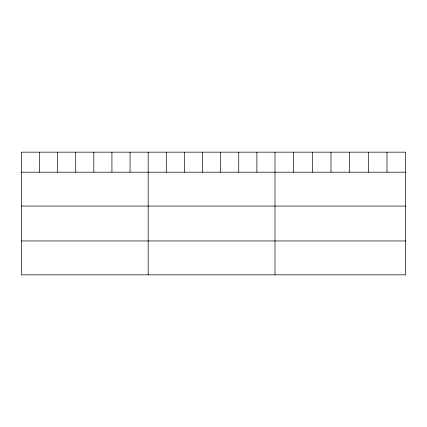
<?xml version="1.0" encoding="UTF-8"?>
<svg xmlns="http://www.w3.org/2000/svg" width="427" height="427" viewBox="0 0 427 427"><rect width="100%" height="100%" fill="white"/><g stroke="black" fill="none" stroke-linecap="round" stroke-linejoin="round"><path stroke-width="0.64" d="M405.65 172.182L405.65 274.839L21.35 274.839L21.35 152.161L405.65 152.161L405.65 172.182L21.35 172.182M21.35 206.06L405.65 206.06M21.35 240.961L405.65 240.961M386.985 152.161L386.985 172.182M368.32 152.161L368.32 172.182M349.654 152.161L349.654 172.182M330.984 152.161L330.984 172.182M312.318 152.161L312.318 172.182M293.653 152.161L293.653 172.182M274.988 152.161L274.988 274.839M256.873 152.161L256.873 172.182M238.752 152.161L238.752 172.182M220.636 152.161L220.636 172.182M202.521 152.161L202.521 172.182M184.405 152.161L184.405 172.182M166.284 152.161L166.284 172.182M148.169 152.161L148.169 274.839M130.054 152.161L130.054 172.182M111.933 152.161L111.933 172.182M93.817 152.161L93.817 172.182M75.702 152.161L75.702 172.182M57.586 152.161L57.586 172.182M39.465 152.161L39.465 172.182"/></g></svg>
